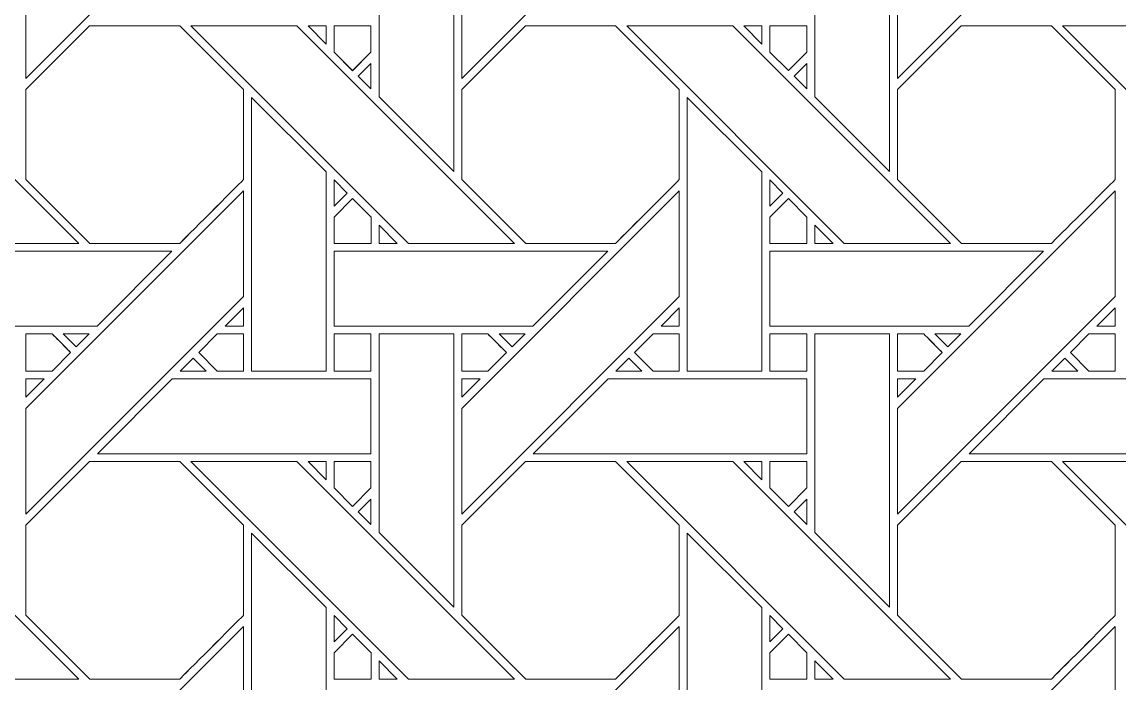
# Model space of a CAD drawing. Header units: inches. Extents: x 2.4 to 22.4, y -0.9 to 19.1.
# Drawn here: x 9.766 to 12.154, y 15.016 to 16.456 of the extents above; entities that cross this region are included whole.
import ezdxf

# ---------------------------------------------------------------- set-up
doc = ezdxf.new("R2010")
doc.units = ezdxf.units.IN
doc.header["$MEASUREMENT"] = 0
doc.layers.add('Design', color=7, linetype='Continuous', lineweight=0)

msp = doc.modelspace()

# ---------------------------------------------------------------- linework, layer by layer
at = {"layer": 'Design'}
for points, knots in [([(2.3829, 19.0948), (2.3829, 19.0948), (2.3829, -0.9052), (2.3829, -0.9052), (2.3829, -0.9052), (22.3829, -0.9052), (22.3829, -0.9052), (22.3829, -0.9052), (22.3829, 19.0948), (22.3829, 19.0948), (22.3829, 19.0948), (2.3829, 19.0948), (2.3829, 19.0948)], [0, 0, 0, 0, 1, 1, 1, 2, 2, 2, 3, 3, 3, 4, 4, 4, 4]), ([(3.3653, 18.1123), (3.3653, 18.1123), (3.3653, 0.0772), (3.3653, 0.0772), (3.3653, 0.0772), (21.4004, 0.0772), (21.4004, 0.0772), (21.4004, 0.0772), (21.4004, 18.1123), (21.4004, 18.1123), (21.4004, 18.1123), (3.3653, 18.1123), (3.3653, 18.1123)], [0, 0, 0, 0, 1, 1, 1, 2, 2, 2, 3, 3, 3, 4, 4, 4, 4]), ([(10.2479, 16.8065), (10.2479, 16.8065), (9.7742, 16.3328), (9.7742, 16.3328), (9.7742, 16.3328), (9.7742, 16.5629), (9.7742, 16.5629), (9.7742, 16.5629), (10.2479, 17.0365), (10.2479, 17.0365), (10.2479, 17.0365), (10.2479, 16.8065), (10.2479, 16.8065)], [0, 0, 0, 0, 1, 1, 1, 2, 2, 2, 3, 3, 3, 4, 4, 4, 4]), ([(11.1966, 16.8065), (11.1966, 16.8065), (10.7229, 16.3328), (10.7229, 16.3328), (10.7229, 16.3328), (10.7229, 16.5629), (10.7229, 16.5629), (10.7229, 16.5629), (11.1966, 17.0365), (11.1966, 17.0365), (11.1966, 17.0365), (11.1966, 16.8065), (11.1966, 16.8065)], [0, 0, 0, 0, 1, 1, 1, 2, 2, 2, 3, 3, 3, 4, 4, 4, 4]), ([(12.1453, 16.8065), (12.1453, 16.8065), (11.6717, 16.3328), (11.6717, 16.3328), (11.6717, 16.3328), (11.6717, 16.5629), (11.6717, 16.5629), (11.6717, 16.5629), (12.1453, 17.0365), (12.1453, 17.0365), (12.1453, 17.0365), (12.1453, 16.8065), (12.1453, 16.8065)], [0, 0, 0, 0, 1, 1, 1, 2, 2, 2, 3, 3, 3, 4, 4, 4, 4]), ([(10.5429, 16.2928), (10.5429, 16.2928), (10.5429, 16.725), (10.5429, 16.725), (10.5429, 16.725), (10.7058, 16.725), (10.7058, 16.725), (10.7058, 16.725), (10.7058, 16.1299), (10.7058, 16.1299), (10.7058, 16.1299), (10.5429, 16.2928), (10.5429, 16.2928)], [0, 0, 0, 0, 1, 1, 1, 2, 2, 2, 3, 3, 3, 4, 4, 4, 4]), ([(11.4916, 16.2928), (11.4916, 16.2928), (11.4916, 16.725), (11.4916, 16.725), (11.4916, 16.725), (11.6545, 16.725), (11.6545, 16.725), (11.6545, 16.725), (11.6545, 16.1299), (11.6545, 16.1299), (11.6545, 16.1299), (11.4916, 16.2928), (11.4916, 16.2928)], [0, 0, 0, 0, 1, 1, 1, 2, 2, 2, 3, 3, 3, 4, 4, 4, 4]), ([(9.8892, 15.9735), (9.8892, 15.9735), (9.6582, 15.9735), (9.6582, 15.9735), (9.6582, 15.9735), (9.1846, 16.4472), (9.1846, 16.4472), (9.1846, 16.4472), (9.4156, 16.4472), (9.4156, 16.4472), (9.4156, 16.4472), (9.8892, 15.9735), (9.8892, 15.9735)], [0, 0, 0, 0, 1, 1, 1, 2, 2, 2, 3, 3, 3, 4, 4, 4, 4]), ([(9.9129, 16.4473), (9.9129, 16.4473), (10.1091, 16.4473), (10.1091, 16.4473), (10.1091, 16.4473), (10.2478, 16.3085), (10.2478, 16.3085), (10.2478, 16.3085), (10.2478, 16.1123), (10.2478, 16.1123), (10.23, 16.0943), (10.1181, 15.9827), (10.1091, 15.9736), (10.1091, 15.9736), (9.9134, 15.9736), (9.9134, 15.9736), (9.9134, 15.9736), (9.7742, 16.1128), (9.7742, 16.1128), (9.7742, 16.1128), (9.7742, 16.3084), (9.7742, 16.3084), (9.7742, 16.3084), (9.9129, 16.4473), (9.9129, 16.4473)], [0, 0, 0, 0, 1, 1, 1, 2, 2, 2, 3, 3, 3, 4, 4, 4, 5, 5, 5, 6, 6, 6, 7, 7, 7, 8, 8, 8, 8]), ([(10.2478, 16.3085), (10.2478, 16.3085), (10.2478, 16.1123), (10.2478, 16.1123), (10.23, 16.0943), (10.1181, 15.9825), (10.1092, 15.9735), (10.1092, 15.9735), (9.9135, 15.9735), (9.9135, 15.9735), (9.9135, 15.9735), (9.7742, 16.1128), (9.7742, 16.1128), (9.7742, 16.1128), (9.7742, 16.3084), (9.7742, 16.3084), (9.7742, 16.3084), (9.9129, 16.4471), (9.9129, 16.4471), (9.9129, 16.4471), (10.1091, 16.4471), (10.1091, 16.4471), (10.1091, 16.4471), (10.2478, 16.3085), (10.2478, 16.3085)], [0, 0, 0, 0, 1, 1, 1, 2, 2, 2, 3, 3, 3, 4, 4, 4, 5, 5, 5, 6, 6, 6, 7, 7, 7, 8, 8, 8, 8]), ([(10.838, 15.9735), (10.838, 15.9735), (10.6069, 15.9735), (10.6069, 15.9735), (10.6069, 15.9735), (10.1334, 16.4472), (10.1334, 16.4472), (10.1334, 16.4472), (10.3643, 16.4472), (10.3643, 16.4472), (10.3643, 16.4472), (10.838, 15.9735), (10.838, 15.9735)], [0, 0, 0, 0, 1, 1, 1, 2, 2, 2, 3, 3, 3, 4, 4, 4, 4]), ([(10.3884, 16.4471), (10.3884, 16.4471), (10.4279, 16.4471), (10.4279, 16.4471), (10.4279, 16.4471), (10.4279, 16.4073), (10.4279, 16.4073), (10.4279, 16.4073), (10.3884, 16.4471), (10.3884, 16.4471)], [0, 0, 0, 0, 1, 1, 1, 2, 2, 2, 3, 3, 3, 3]), ([(10.5253, 16.4472), (10.5253, 16.4472), (10.5253, 16.3896), (10.5253, 16.3896), (10.5253, 16.3896), (10.4853, 16.3497), (10.4853, 16.3497), (10.4853, 16.3497), (10.445, 16.39), (10.445, 16.39), (10.445, 16.39), (10.445, 16.4472), (10.445, 16.4472), (10.445, 16.4472), (10.5253, 16.4472), (10.5253, 16.4472)], [0, 0, 0, 0, 1, 1, 1, 2, 2, 2, 3, 3, 3, 4, 4, 4, 5, 5, 5, 5]), ([(10.4854, 16.3496), (10.4854, 16.3496), (10.445, 16.39), (10.445, 16.39), (10.445, 16.39), (10.445, 16.4472), (10.445, 16.4472), (10.445, 16.4472), (10.5253, 16.4472), (10.5253, 16.4472), (10.5253, 16.4472), (10.5253, 16.3896), (10.5253, 16.3896), (10.5253, 16.3896), (10.4854, 16.3496), (10.4854, 16.3496)], [0, 0, 0, 0, 1, 1, 1, 2, 2, 2, 3, 3, 3, 4, 4, 4, 5, 5, 5, 5]), ([(10.8616, 16.4472), (10.8616, 16.4472), (11.0578, 16.4472), (11.0578, 16.4472), (11.0578, 16.4472), (11.1966, 16.3085), (11.1966, 16.3085), (11.1966, 16.3085), (11.1966, 16.1123), (11.1966, 16.1123), (11.1788, 16.0943), (11.0669, 15.9826), (11.0579, 15.9736), (11.0579, 15.9736), (10.8622, 15.9736), (10.8622, 15.9736), (10.8622, 15.9736), (10.7229, 16.1128), (10.7229, 16.1128), (10.7229, 16.1128), (10.7229, 16.3085), (10.7229, 16.3085), (10.7229, 16.3085), (10.8616, 16.4472), (10.8616, 16.4472)], [0, 0, 0, 0, 1, 1, 1, 2, 2, 2, 3, 3, 3, 4, 4, 4, 5, 5, 5, 6, 6, 6, 7, 7, 7, 8, 8, 8, 8]), ([(11.1966, 16.3085), (11.1966, 16.3085), (11.1966, 16.1123), (11.1966, 16.1123), (11.1785, 16.094), (11.0666, 15.9824), (11.0579, 15.9736), (11.0579, 15.9736), (10.8622, 15.9736), (10.8622, 15.9736), (10.8622, 15.9736), (10.7229, 16.1128), (10.7229, 16.1128), (10.7229, 16.1128), (10.7229, 16.3085), (10.7229, 16.3085), (10.7229, 16.3085), (10.8616, 16.4472), (10.8616, 16.4472), (10.8616, 16.4472), (11.0578, 16.4472), (11.0578, 16.4472), (11.0578, 16.4472), (11.1966, 16.3085), (11.1966, 16.3085)], [0, 0, 0, 0, 1, 1, 1, 2, 2, 2, 3, 3, 3, 4, 4, 4, 5, 5, 5, 6, 6, 6, 7, 7, 7, 8, 8, 8, 8]), ([(11.7867, 15.9735), (11.7867, 15.9735), (11.5556, 15.9735), (11.5556, 15.9735), (11.5556, 15.9735), (11.0821, 16.4472), (11.0821, 16.4472), (11.0821, 16.4472), (11.313, 16.4472), (11.313, 16.4472), (11.313, 16.4472), (11.7867, 15.9735), (11.7867, 15.9735)], [0, 0, 0, 0, 1, 1, 1, 2, 2, 2, 3, 3, 3, 4, 4, 4, 4]), ([(11.3372, 16.4471), (11.3372, 16.4471), (11.3766, 16.4471), (11.3766, 16.4471), (11.3766, 16.4471), (11.3766, 16.4073), (11.3766, 16.4073), (11.3766, 16.4073), (11.3372, 16.4471), (11.3372, 16.4471)], [0, 0, 0, 0, 1, 1, 1, 2, 2, 2, 3, 3, 3, 3]), ([(11.474, 16.4472), (11.474, 16.4472), (11.474, 16.3896), (11.474, 16.3896), (11.474, 16.3896), (11.4341, 16.3497), (11.4341, 16.3497), (11.4341, 16.3497), (11.3938, 16.39), (11.3938, 16.39), (11.3938, 16.39), (11.3938, 16.4472), (11.3938, 16.4472), (11.3938, 16.4472), (11.474, 16.4472), (11.474, 16.4472)], [0, 0, 0, 0, 1, 1, 1, 2, 2, 2, 3, 3, 3, 4, 4, 4, 5, 5, 5, 5]), ([(11.4341, 16.3497), (11.4341, 16.3497), (11.3938, 16.39), (11.3938, 16.39), (11.3938, 16.39), (11.3938, 16.4472), (11.3938, 16.4472), (11.3938, 16.4472), (11.474, 16.4472), (11.474, 16.4472), (11.474, 16.4472), (11.474, 16.3896), (11.474, 16.3896), (11.474, 16.3896), (11.4341, 16.3497), (11.4341, 16.3497)], [0, 0, 0, 0, 1, 1, 1, 2, 2, 2, 3, 3, 3, 4, 4, 4, 5, 5, 5, 5]), ([(11.8104, 16.4472), (11.8104, 16.4472), (12.0066, 16.4472), (12.0066, 16.4472), (12.0066, 16.4472), (12.1453, 16.3085), (12.1453, 16.3085), (12.1453, 16.3085), (12.1453, 16.1123), (12.1453, 16.1123), (12.1275, 16.0943), (12.0156, 15.9826), (12.0066, 15.9736), (12.0066, 15.9736), (11.8109, 15.9736), (11.8109, 15.9736), (11.8109, 15.9736), (11.6717, 16.1128), (11.6717, 16.1128), (11.6717, 16.1128), (11.6717, 16.3085), (11.6717, 16.3085), (11.6717, 16.3085), (11.8104, 16.4472), (11.8104, 16.4472)], [0, 0, 0, 0, 1, 1, 1, 2, 2, 2, 3, 3, 3, 4, 4, 4, 5, 5, 5, 6, 6, 6, 7, 7, 7, 8, 8, 8, 8]), ([(12.1453, 16.3085), (12.1453, 16.3085), (12.1453, 16.1123), (12.1453, 16.1123), (12.1275, 16.0943), (12.0156, 15.9826), (12.0066, 15.9736), (12.0066, 15.9736), (11.8109, 15.9736), (11.8109, 15.9736), (11.8109, 15.9736), (11.6717, 16.1128), (11.6717, 16.1128), (11.6717, 16.1128), (11.6717, 16.3085), (11.6717, 16.3085), (11.6717, 16.3085), (11.8104, 16.4472), (11.8104, 16.4472), (11.8104, 16.4472), (12.0066, 16.4472), (12.0066, 16.4472), (12.0066, 16.4472), (12.1453, 16.3085), (12.1453, 16.3085)], [0, 0, 0, 0, 1, 1, 1, 2, 2, 2, 3, 3, 3, 4, 4, 4, 5, 5, 5, 6, 6, 6, 7, 7, 7, 8, 8, 8, 8]), ([(12.7354, 15.9735), (12.7354, 15.9735), (12.5044, 15.9735), (12.5044, 15.9735), (12.5044, 15.9735), (12.0308, 16.4472), (12.0308, 16.4472), (12.0308, 16.4472), (12.2618, 16.4472), (12.2618, 16.4472), (12.2618, 16.4472), (12.7354, 15.9735), (12.7354, 15.9735)], [0, 0, 0, 0, 1, 1, 1, 2, 2, 2, 3, 3, 3, 4, 4, 4, 4]), ([(10.5253, 16.3653), (10.5253, 16.3653), (10.5253, 16.3102), (10.5253, 16.3102), (10.5253, 16.3102), (10.4976, 16.3375), (10.4976, 16.3375), (10.4976, 16.3375), (10.5253, 16.3653), (10.5253, 16.3653)], [0, 0, 0, 0, 1, 1, 1, 2, 2, 2, 3, 3, 3, 3]), ([(11.4741, 16.3653), (11.4741, 16.3653), (11.4741, 16.3102), (11.4741, 16.3102), (11.4741, 16.3102), (11.4463, 16.3375), (11.4463, 16.3375), (11.4463, 16.3375), (11.4741, 16.3653), (11.4741, 16.3653)], [0, 0, 0, 0, 1, 1, 1, 2, 2, 2, 3, 3, 3, 3]), ([(10.265, 15.6955), (10.265, 15.6955), (10.265, 16.2914), (10.265, 16.2914), (10.265, 16.2914), (10.4278, 16.1292), (10.4278, 16.1292), (10.4278, 16.1292), (10.4278, 15.6955), (10.4278, 15.6955), (10.4278, 15.6955), (10.265, 15.6955), (10.265, 15.6955)], [0, 0, 0, 0, 1, 1, 1, 2, 2, 2, 3, 3, 3, 4, 4, 4, 4]), ([(11.2137, 15.6955), (11.2137, 15.6955), (11.2137, 16.2913), (11.2137, 16.2913), (11.2137, 16.2913), (11.3765, 16.1292), (11.3765, 16.1292), (11.3765, 16.1292), (11.3765, 15.6955), (11.3765, 15.6955), (11.3765, 15.6955), (11.2137, 15.6955), (11.2137, 15.6955)], [0, 0, 0, 0, 1, 1, 1, 2, 2, 2, 3, 3, 3, 4, 4, 4, 4]), ([(10.4451, 16.0549), (10.4451, 16.0549), (10.4451, 16.1117), (10.4451, 16.1117), (10.4451, 16.1117), (10.4733, 16.0831), (10.4733, 16.0831), (10.4733, 16.0831), (10.4451, 16.0549), (10.4451, 16.0549)], [0, 0, 0, 0, 1, 1, 1, 2, 2, 2, 3, 3, 3, 3]), ([(11.3938, 16.0549), (11.3938, 16.0549), (11.3938, 16.1117), (11.3938, 16.1117), (11.3938, 16.1117), (11.422, 16.0831), (11.422, 16.0831), (11.422, 16.0831), (11.3938, 16.0549), (11.3938, 16.0549)], [0, 0, 0, 0, 1, 1, 1, 2, 2, 2, 3, 3, 3, 3]), ([(10.2479, 15.8577), (10.2479, 15.8577), (9.7742, 15.3841), (9.7742, 15.3841), (9.7742, 15.3841), (9.7742, 15.6142), (9.7742, 15.6142), (9.7742, 15.6142), (10.2479, 16.0878), (10.2479, 16.0878), (10.2479, 16.0878), (10.2479, 15.8577), (10.2479, 15.8577)], [0, 0, 0, 0, 1, 1, 1, 2, 2, 2, 3, 3, 3, 4, 4, 4, 4]), ([(11.1966, 15.8577), (11.1966, 15.8577), (10.7229, 15.3841), (10.7229, 15.3841), (10.7229, 15.3841), (10.7229, 15.6142), (10.7229, 15.6142), (10.7229, 15.6142), (11.1966, 16.0878), (11.1966, 16.0878), (11.1966, 16.0878), (11.1966, 15.8577), (11.1966, 15.8577)], [0, 0, 0, 0, 1, 1, 1, 2, 2, 2, 3, 3, 3, 4, 4, 4, 4]), ([(12.1453, 15.8577), (12.1453, 15.8577), (11.6717, 15.3841), (11.6717, 15.3841), (11.6717, 15.3841), (11.6717, 15.6142), (11.6717, 15.6142), (11.6717, 15.6142), (12.1453, 16.0878), (12.1453, 16.0878), (12.1453, 16.0878), (12.1453, 15.8577), (12.1453, 15.8577)], [0, 0, 0, 0, 1, 1, 1, 2, 2, 2, 3, 3, 3, 4, 4, 4, 4]), ([(10.445, 15.9734), (10.445, 15.9734), (10.445, 16.0307), (10.445, 16.0307), (10.445, 16.0307), (10.4854, 16.071), (10.4854, 16.071), (10.4854, 16.071), (10.5257, 16.0307), (10.5257, 16.0307), (10.5257, 16.0307), (10.5257, 15.9734), (10.5257, 15.9734), (10.5257, 15.9734), (10.445, 15.9734), (10.445, 15.9734)], [0, 0, 0, 0, 1, 1, 1, 2, 2, 2, 3, 3, 3, 4, 4, 4, 5, 5, 5, 5]), ([(10.4854, 16.071), (10.4854, 16.071), (10.5258, 16.0306), (10.5258, 16.0306), (10.5258, 16.0306), (10.5258, 15.9733), (10.5258, 15.9733), (10.5258, 15.9733), (10.4451, 15.9733), (10.4451, 15.9733), (10.4451, 15.9733), (10.4451, 16.0306), (10.4451, 16.0306), (10.4451, 16.0306), (10.4854, 16.071), (10.4854, 16.071)], [0, 0, 0, 0, 1, 1, 1, 2, 2, 2, 3, 3, 3, 4, 4, 4, 5, 5, 5, 5]), ([(11.3938, 15.9733), (11.3938, 15.9733), (11.3938, 16.0306), (11.3938, 16.0306), (11.3938, 16.0306), (11.4341, 16.071), (11.4341, 16.071), (11.4341, 16.071), (11.4745, 16.0306), (11.4745, 16.0306), (11.4745, 16.0306), (11.4745, 15.9733), (11.4745, 15.9733), (11.4745, 15.9733), (11.3938, 15.9733), (11.3938, 15.9733)], [0, 0, 0, 0, 1, 1, 1, 2, 2, 2, 3, 3, 3, 4, 4, 4, 5, 5, 5, 5]), ([(11.4341, 16.071), (11.4341, 16.071), (11.4745, 16.0306), (11.4745, 16.0306), (11.4745, 16.0306), (11.4745, 15.9733), (11.4745, 15.9733), (11.4745, 15.9733), (11.3938, 15.9733), (11.3938, 15.9733), (11.3938, 15.9733), (11.3938, 16.0306), (11.3938, 16.0306), (11.3938, 16.0306), (11.4341, 16.071), (11.4341, 16.071)], [0, 0, 0, 0, 1, 1, 1, 2, 2, 2, 3, 3, 3, 4, 4, 4, 5, 5, 5, 5]), ([(10.543, 15.9735), (10.543, 15.9735), (10.543, 16.0133), (10.543, 16.0133), (10.543, 16.0133), (10.5827, 15.9735), (10.5827, 15.9735), (10.5827, 15.9735), (10.543, 15.9735), (10.543, 15.9735)], [0, 0, 0, 0, 1, 1, 1, 2, 2, 2, 3, 3, 3, 3]), ([(11.4917, 15.9735), (11.4917, 15.9735), (11.4917, 16.0133), (11.4917, 16.0133), (11.4917, 16.0133), (11.5314, 15.9735), (11.5314, 15.9735), (11.5314, 15.9735), (11.4917, 15.9735), (11.4917, 15.9735)], [0, 0, 0, 0, 1, 1, 1, 2, 2, 2, 3, 3, 3, 3]), ([(10.0921, 15.9563), (10.0921, 15.9563), (9.9293, 15.7936), (9.9293, 15.7936), (9.9293, 15.7936), (9.4964, 15.7936), (9.4964, 15.7936), (9.4964, 15.7936), (9.4964, 15.9563), (9.4964, 15.9563), (9.4964, 15.9563), (10.0921, 15.9563), (10.0921, 15.9563)], [0, 0, 0, 0, 1, 1, 1, 2, 2, 2, 3, 3, 3, 4, 4, 4, 4]), ([(11.0408, 15.9563), (11.0408, 15.9563), (10.8781, 15.7936), (10.8781, 15.7936), (10.8781, 15.7936), (10.4451, 15.7936), (10.4451, 15.7936), (10.4451, 15.7936), (10.4451, 15.9563), (10.4451, 15.9563), (10.4451, 15.9563), (11.0408, 15.9563), (11.0408, 15.9563)], [0, 0, 0, 0, 1, 1, 1, 2, 2, 2, 3, 3, 3, 4, 4, 4, 4]), ([(11.9895, 15.9563), (11.9895, 15.9563), (11.8268, 15.7936), (11.8268, 15.7936), (11.8268, 15.7936), (11.3938, 15.7936), (11.3938, 15.7936), (11.3938, 15.7936), (11.3938, 15.9563), (11.3938, 15.9563), (11.3938, 15.9563), (11.9895, 15.9563), (11.9895, 15.9563)], [0, 0, 0, 0, 1, 1, 1, 2, 2, 2, 3, 3, 3, 4, 4, 4, 4]), ([(10.2479, 15.7936), (10.2479, 15.7936), (10.2081, 15.7936), (10.2081, 15.7936), (10.2081, 15.7936), (10.2479, 15.8333), (10.2479, 15.8333), (10.2479, 15.8333), (10.2479, 15.7936), (10.2479, 15.7936)], [0, 0, 0, 0, 1, 1, 1, 2, 2, 2, 3, 3, 3, 3]), ([(11.1966, 15.7936), (11.1966, 15.7936), (11.1568, 15.7936), (11.1568, 15.7936), (11.1568, 15.7936), (11.1966, 15.8333), (11.1966, 15.8333), (11.1966, 15.8333), (11.1966, 15.7936), (11.1966, 15.7936)], [0, 0, 0, 0, 1, 1, 1, 2, 2, 2, 3, 3, 3, 3]), ([(12.1056, 15.7936), (12.1056, 15.7936), (12.1453, 15.8334), (12.1453, 15.8334), (12.1453, 15.8334), (12.1453, 15.7936), (12.1453, 15.7936), (12.1453, 15.7936), (12.1056, 15.7936), (12.1056, 15.7936)], [0, 0, 0, 0, 1, 1, 1, 2, 2, 2, 3, 3, 3, 3]), ([(9.8313, 15.7763), (9.8364, 15.7712), (9.8672, 15.7404), (9.8716, 15.736), (9.8716, 15.736), (9.8312, 15.6956), (9.8312, 15.6956), (9.8312, 15.6956), (9.7742, 15.6956), (9.7742, 15.6956), (9.7742, 15.6956), (9.7742, 15.7763), (9.7742, 15.7763), (9.7742, 15.7763), (9.8313, 15.7763), (9.8313, 15.7763)], [0, 0, 0, 0, 1, 1, 1, 2, 2, 2, 3, 3, 3, 4, 4, 4, 5, 5, 5, 5]), ([(9.8565, 15.7511), (9.8565, 15.7511), (9.8716, 15.736), (9.8716, 15.736), (9.8716, 15.736), (9.8312, 15.6956), (9.8312, 15.6956), (9.8312, 15.6956), (9.7742, 15.6956), (9.7742, 15.6956), (9.7742, 15.6956), (9.7742, 15.7763), (9.7742, 15.7763), (9.7742, 15.7763), (9.8313, 15.7763), (9.8313, 15.7763), (9.8367, 15.7709), (9.847, 15.7606), (9.8565, 15.7511)], [0, 0, 0, 0, 1, 1, 1, 2, 2, 2, 3, 3, 3, 4, 4, 4, 5, 5, 5, 6, 6, 6, 6]), ([(9.8556, 15.7763), (9.8556, 15.7763), (9.9121, 15.7763), (9.9121, 15.7763), (9.9121, 15.7763), (9.8838, 15.7481), (9.8838, 15.7481), (9.8838, 15.7481), (9.8556, 15.7763), (9.8556, 15.7763)], [0, 0, 0, 0, 1, 1, 1, 2, 2, 2, 3, 3, 3, 3]), ([(10.1907, 15.6956), (10.1907, 15.6956), (10.1504, 15.7359), (10.1504, 15.7359), (10.1504, 15.7359), (10.1908, 15.7764), (10.1908, 15.7764), (10.1908, 15.7764), (10.2479, 15.7764), (10.2479, 15.7764), (10.2479, 15.7764), (10.2479, 15.6956), (10.2479, 15.6956), (10.2479, 15.6956), (10.1907, 15.6956), (10.1907, 15.6956)], [0, 0, 0, 0, 1, 1, 1, 2, 2, 2, 3, 3, 3, 4, 4, 4, 5, 5, 5, 5]), ([(10.1504, 15.7359), (10.1504, 15.7359), (10.1908, 15.7764), (10.1908, 15.7764), (10.1908, 15.7764), (10.2479, 15.7764), (10.2479, 15.7764), (10.2479, 15.7764), (10.2479, 15.6956), (10.2479, 15.6956), (10.2479, 15.6956), (10.1907, 15.6956), (10.1907, 15.6956), (10.1907, 15.6956), (10.1504, 15.7359), (10.1504, 15.7359)], [0, 0, 0, 0, 1, 1, 1, 2, 2, 2, 3, 3, 3, 4, 4, 4, 5, 5, 5, 5]), ([(10.4451, 15.7763), (10.4451, 15.7763), (10.5253, 15.7763), (10.5253, 15.7763), (10.5253, 15.7763), (10.5253, 15.6956), (10.5253, 15.6956), (10.5253, 15.6956), (10.4451, 15.6956), (10.4451, 15.6956), (10.4451, 15.6956), (10.4451, 15.7763), (10.4451, 15.7763)], [0, 0, 0, 0, 1, 1, 1, 2, 2, 2, 3, 3, 3, 4, 4, 4, 4]), ([(10.5253, 15.6956), (10.5253, 15.6956), (10.4451, 15.6956), (10.4451, 15.6956), (10.4451, 15.6956), (10.4451, 15.7763), (10.4451, 15.7763), (10.4451, 15.7763), (10.5253, 15.7763), (10.5253, 15.7763), (10.5253, 15.7763), (10.5253, 15.6956), (10.5253, 15.6956)], [0, 0, 0, 0, 1, 1, 1, 2, 2, 2, 3, 3, 3, 4, 4, 4, 4]), ([(10.5429, 15.3441), (10.5429, 15.3441), (10.5429, 15.7763), (10.5429, 15.7763), (10.5429, 15.7763), (10.7058, 15.7763), (10.7058, 15.7763), (10.7058, 15.7763), (10.7058, 15.1812), (10.7058, 15.1812), (10.7058, 15.1812), (10.5429, 15.3441), (10.5429, 15.3441)], [0, 0, 0, 0, 1, 1, 1, 2, 2, 2, 3, 3, 3, 4, 4, 4, 4]), ([(10.78, 15.7763), (10.7851, 15.7712), (10.8159, 15.7404), (10.8203, 15.736), (10.8203, 15.736), (10.7799, 15.6956), (10.7799, 15.6956), (10.7799, 15.6956), (10.7229, 15.6956), (10.7229, 15.6956), (10.7229, 15.6956), (10.7229, 15.7763), (10.7229, 15.7763), (10.7229, 15.7763), (10.78, 15.7763), (10.78, 15.7763)], [0, 0, 0, 0, 1, 1, 1, 2, 2, 2, 3, 3, 3, 4, 4, 4, 5, 5, 5, 5]), ([(10.8045, 15.7518), (10.8104, 15.7458), (10.8162, 15.7402), (10.8203, 15.736), (10.8203, 15.736), (10.7799, 15.6956), (10.7799, 15.6956), (10.7799, 15.6956), (10.7229, 15.6956), (10.7229, 15.6956), (10.7229, 15.6956), (10.7229, 15.7763), (10.7229, 15.7763), (10.7229, 15.7763), (10.78, 15.7763), (10.78, 15.7763), (10.7853, 15.771), (10.7952, 15.7611), (10.8045, 15.7518)], [0, 0, 0, 0, 1, 1, 1, 2, 2, 2, 3, 3, 3, 4, 4, 4, 5, 5, 5, 6, 6, 6, 6]), ([(10.8044, 15.7763), (10.8044, 15.7763), (10.8608, 15.7763), (10.8608, 15.7763), (10.8608, 15.7763), (10.8325, 15.7481), (10.8325, 15.7481), (10.8325, 15.7481), (10.8044, 15.7763), (10.8044, 15.7763)], [0, 0, 0, 0, 1, 1, 1, 2, 2, 2, 3, 3, 3, 3]), ([(11.1395, 15.6956), (11.1395, 15.6956), (11.0991, 15.7359), (11.0991, 15.7359), (11.0991, 15.7359), (11.1396, 15.7764), (11.1396, 15.7764), (11.1396, 15.7764), (11.1966, 15.7764), (11.1966, 15.7764), (11.1966, 15.7764), (11.1966, 15.6956), (11.1966, 15.6956), (11.1966, 15.6956), (11.1395, 15.6956), (11.1395, 15.6956)], [0, 0, 0, 0, 1, 1, 1, 2, 2, 2, 3, 3, 3, 4, 4, 4, 5, 5, 5, 5]), ([(11.0991, 15.7359), (11.0991, 15.7359), (11.1396, 15.7764), (11.1396, 15.7764), (11.1396, 15.7764), (11.1966, 15.7764), (11.1966, 15.7764), (11.1966, 15.7764), (11.1966, 15.6956), (11.1966, 15.6956), (11.1966, 15.6956), (11.1395, 15.6956), (11.1395, 15.6956), (11.1395, 15.6956), (11.0991, 15.7359), (11.0991, 15.7359)], [0, 0, 0, 0, 1, 1, 1, 2, 2, 2, 3, 3, 3, 4, 4, 4, 5, 5, 5, 5]), ([(11.3938, 15.7763), (11.3938, 15.7763), (11.474, 15.7763), (11.474, 15.7763), (11.474, 15.7763), (11.474, 15.6956), (11.474, 15.6956), (11.474, 15.6956), (11.3938, 15.6956), (11.3938, 15.6956), (11.3938, 15.6956), (11.3938, 15.7763), (11.3938, 15.7763)], [0, 0, 0, 0, 1, 1, 1, 2, 2, 2, 3, 3, 3, 4, 4, 4, 4]), ([(11.474, 15.6956), (11.474, 15.6956), (11.3938, 15.6956), (11.3938, 15.6956), (11.3938, 15.6956), (11.3938, 15.7763), (11.3938, 15.7763), (11.3938, 15.7763), (11.474, 15.7763), (11.474, 15.7763), (11.474, 15.7763), (11.474, 15.6956), (11.474, 15.6956)], [0, 0, 0, 0, 1, 1, 1, 2, 2, 2, 3, 3, 3, 4, 4, 4, 4]), ([(11.4916, 15.3441), (11.4916, 15.3441), (11.4916, 15.7763), (11.4916, 15.7763), (11.4916, 15.7763), (11.6545, 15.7763), (11.6545, 15.7763), (11.6545, 15.7763), (11.6545, 15.1812), (11.6545, 15.1812), (11.6545, 15.1812), (11.4916, 15.3441), (11.4916, 15.3441)], [0, 0, 0, 0, 1, 1, 1, 2, 2, 2, 3, 3, 3, 4, 4, 4, 4]), ([(11.7287, 15.7763), (11.7339, 15.7712), (11.7646, 15.7404), (11.7691, 15.736), (11.7691, 15.736), (11.7286, 15.6956), (11.7286, 15.6956), (11.7286, 15.6956), (11.6717, 15.6956), (11.6717, 15.6956), (11.6717, 15.6956), (11.6717, 15.7763), (11.6717, 15.7763), (11.6717, 15.7763), (11.7287, 15.7763), (11.7287, 15.7763)], [0, 0, 0, 0, 1, 1, 1, 2, 2, 2, 3, 3, 3, 4, 4, 4, 5, 5, 5, 5]), ([(11.7691, 15.736), (11.7691, 15.736), (11.7286, 15.6956), (11.7286, 15.6956), (11.7286, 15.6956), (11.6717, 15.6956), (11.6717, 15.6956), (11.6717, 15.6956), (11.6717, 15.7763), (11.6717, 15.7763), (11.6717, 15.7763), (11.7287, 15.7763), (11.7287, 15.7763), (11.734, 15.7711), (11.7648, 15.7402), (11.7691, 15.736)], [0, 0, 0, 0, 1, 1, 1, 2, 2, 2, 3, 3, 3, 4, 4, 4, 5, 5, 5, 5]), ([(11.7531, 15.7763), (11.7531, 15.7763), (11.8096, 15.7763), (11.8096, 15.7763), (11.8096, 15.7763), (11.7813, 15.7481), (11.7813, 15.7481), (11.7813, 15.7481), (11.7531, 15.7763), (11.7531, 15.7763)], [0, 0, 0, 0, 1, 1, 1, 2, 2, 2, 3, 3, 3, 3]), ([(12.0882, 15.6956), (12.0882, 15.6956), (12.0479, 15.7359), (12.0479, 15.7359), (12.0479, 15.7359), (12.0883, 15.7764), (12.0883, 15.7764), (12.0883, 15.7764), (12.1453, 15.7764), (12.1453, 15.7764), (12.1453, 15.7764), (12.1453, 15.6956), (12.1453, 15.6956), (12.1453, 15.6956), (12.0882, 15.6956), (12.0882, 15.6956)], [0, 0, 0, 0, 1, 1, 1, 2, 2, 2, 3, 3, 3, 4, 4, 4, 5, 5, 5, 5]), ([(12.1453, 15.6956), (12.1453, 15.6956), (12.0882, 15.6956), (12.0882, 15.6956), (12.0882, 15.6956), (12.0479, 15.7359), (12.0479, 15.7359), (12.0479, 15.7359), (12.0883, 15.7764), (12.0883, 15.7764), (12.0883, 15.7764), (12.1453, 15.7764), (12.1453, 15.7764), (12.1453, 15.7764), (12.1453, 15.6956), (12.1453, 15.6956)], [0, 0, 0, 0, 1, 1, 1, 2, 2, 2, 3, 3, 3, 4, 4, 4, 5, 5, 5, 5]), ([(10.1666, 15.6955), (10.1666, 15.6955), (10.11, 15.6955), (10.11, 15.6955), (10.11, 15.6955), (10.1383, 15.7238), (10.1383, 15.7238), (10.1383, 15.7238), (10.1666, 15.6955), (10.1666, 15.6955)], [0, 0, 0, 0, 1, 1, 1, 2, 2, 2, 3, 3, 3, 3]), ([(11.1153, 15.6955), (11.1153, 15.6955), (11.0588, 15.6955), (11.0588, 15.6955), (11.0588, 15.6955), (11.087, 15.7238), (11.087, 15.7238), (11.087, 15.7238), (11.1153, 15.6955), (11.1153, 15.6955)], [0, 0, 0, 0, 1, 1, 1, 2, 2, 2, 3, 3, 3, 3]), ([(12.0075, 15.6955), (12.0075, 15.6955), (12.0358, 15.7238), (12.0358, 15.7238), (12.0358, 15.7238), (12.064, 15.6955), (12.064, 15.6955), (12.064, 15.6955), (12.0075, 15.6955), (12.0075, 15.6955)], [0, 0, 0, 0, 1, 1, 1, 2, 2, 2, 3, 3, 3, 3]), ([(9.8141, 15.6784), (9.8141, 15.6784), (9.7742, 15.6385), (9.7742, 15.6385), (9.7742, 15.6385), (9.7742, 15.6784), (9.7742, 15.6784), (9.7742, 15.6784), (9.8141, 15.6784), (9.8141, 15.6784)], [0, 0, 0, 0, 1, 1, 1, 2, 2, 2, 3, 3, 3, 3]), ([(10.5253, 15.6784), (10.5253, 15.6784), (10.5253, 15.5155), (10.5253, 15.5155), (10.5253, 15.5155), (9.9301, 15.5155), (9.9301, 15.5155), (9.9301, 15.5155), (10.0929, 15.6784), (10.0929, 15.6784), (10.0929, 15.6784), (10.5253, 15.6784), (10.5253, 15.6784)], [0, 0, 0, 0, 1, 1, 1, 2, 2, 2, 3, 3, 3, 4, 4, 4, 4]), ([(10.7628, 15.6784), (10.7628, 15.6784), (10.7229, 15.6385), (10.7229, 15.6385), (10.7229, 15.6385), (10.7229, 15.6784), (10.7229, 15.6784), (10.7229, 15.6784), (10.7628, 15.6784), (10.7628, 15.6784)], [0, 0, 0, 0, 1, 1, 1, 2, 2, 2, 3, 3, 3, 3]), ([(11.4741, 15.6784), (11.4741, 15.6784), (11.4741, 15.5155), (11.4741, 15.5155), (11.4741, 15.5155), (10.8788, 15.5155), (10.8788, 15.5155), (10.8788, 15.5155), (11.0416, 15.6784), (11.0416, 15.6784), (11.0416, 15.6784), (11.4741, 15.6784), (11.4741, 15.6784)], [0, 0, 0, 0, 1, 1, 1, 2, 2, 2, 3, 3, 3, 4, 4, 4, 4]), ([(11.7115, 15.6784), (11.7115, 15.6784), (11.6717, 15.6385), (11.6717, 15.6385), (11.6717, 15.6385), (11.6717, 15.6784), (11.6717, 15.6784), (11.6717, 15.6784), (11.7115, 15.6784), (11.7115, 15.6784)], [0, 0, 0, 0, 1, 1, 1, 2, 2, 2, 3, 3, 3, 3]), ([(12.4228, 15.6784), (12.4228, 15.6784), (12.4228, 15.5155), (12.4228, 15.5155), (12.4228, 15.5155), (11.8275, 15.5155), (11.8275, 15.5155), (11.8275, 15.5155), (11.9904, 15.6784), (11.9904, 15.6784), (11.9904, 15.6784), (12.4228, 15.6784), (12.4228, 15.6784)], [0, 0, 0, 0, 1, 1, 1, 2, 2, 2, 3, 3, 3, 4, 4, 4, 4]), ([(9.8892, 15.0248), (9.8892, 15.0248), (9.6582, 15.0248), (9.6582, 15.0248), (9.6582, 15.0248), (9.1846, 15.4984), (9.1846, 15.4984), (9.1846, 15.4984), (9.4156, 15.4984), (9.4156, 15.4984), (9.4156, 15.4984), (9.8892, 15.0248), (9.8892, 15.0248)], [0, 0, 0, 0, 1, 1, 1, 2, 2, 2, 3, 3, 3, 4, 4, 4, 4]), ([(9.9129, 15.4985), (9.9129, 15.4985), (10.1091, 15.4985), (10.1091, 15.4985), (10.1091, 15.4985), (10.2478, 15.3597), (10.2478, 15.3597), (10.2478, 15.3597), (10.2478, 15.1635), (10.2478, 15.1635), (10.23, 15.1456), (10.1181, 15.0339), (10.1091, 15.0248), (10.1091, 15.0248), (9.9134, 15.0248), (9.9134, 15.0248), (9.9134, 15.0248), (9.7742, 15.1641), (9.7742, 15.1641), (9.7742, 15.1641), (9.7742, 15.3597), (9.7742, 15.3597), (9.7742, 15.3597), (9.9129, 15.4985), (9.9129, 15.4985)], [0, 0, 0, 0, 1, 1, 1, 2, 2, 2, 3, 3, 3, 4, 4, 4, 5, 5, 5, 6, 6, 6, 7, 7, 7, 8, 8, 8, 8]), ([(10.2478, 15.3597), (10.2478, 15.3597), (10.2478, 15.1635), (10.2478, 15.1635), (10.23, 15.1456), (10.1181, 15.0338), (10.1091, 15.0248), (10.1091, 15.0248), (9.9134, 15.0248), (9.9134, 15.0248), (9.9134, 15.0248), (9.7742, 15.1641), (9.7742, 15.1641), (9.7742, 15.1641), (9.7742, 15.3597), (9.7742, 15.3597), (9.7742, 15.3597), (9.9129, 15.4985), (9.9129, 15.4985), (9.9129, 15.4985), (10.1091, 15.4985), (10.1091, 15.4985), (10.1091, 15.4985), (10.2478, 15.3597), (10.2478, 15.3597)], [0, 0, 0, 0, 1, 1, 1, 2, 2, 2, 3, 3, 3, 4, 4, 4, 5, 5, 5, 6, 6, 6, 7, 7, 7, 8, 8, 8, 8]), ([(10.838, 15.0248), (10.838, 15.0248), (10.6069, 15.0248), (10.6069, 15.0248), (10.6069, 15.0248), (10.1334, 15.4984), (10.1334, 15.4984), (10.1334, 15.4984), (10.3643, 15.4984), (10.3643, 15.4984), (10.3643, 15.4984), (10.838, 15.0248), (10.838, 15.0248)], [0, 0, 0, 0, 1, 1, 1, 2, 2, 2, 3, 3, 3, 4, 4, 4, 4]), ([(10.3884, 15.4984), (10.3884, 15.4984), (10.4279, 15.4984), (10.4279, 15.4984), (10.4279, 15.4984), (10.4279, 15.4586), (10.4279, 15.4586), (10.4279, 15.4586), (10.3884, 15.4984), (10.3884, 15.4984)], [0, 0, 0, 0, 1, 1, 1, 2, 2, 2, 3, 3, 3, 3]), ([(10.5253, 15.4985), (10.5253, 15.4985), (10.5253, 15.4409), (10.5253, 15.4409), (10.5253, 15.4409), (10.4854, 15.4009), (10.4854, 15.4009), (10.4854, 15.4009), (10.445, 15.4413), (10.445, 15.4413), (10.445, 15.4413), (10.445, 15.4985), (10.445, 15.4985), (10.445, 15.4985), (10.5253, 15.4985), (10.5253, 15.4985)], [0, 0, 0, 0, 1, 1, 1, 2, 2, 2, 3, 3, 3, 4, 4, 4, 5, 5, 5, 5]), ([(10.4854, 15.4009), (10.4854, 15.4009), (10.445, 15.4413), (10.445, 15.4413), (10.445, 15.4413), (10.445, 15.4985), (10.445, 15.4985), (10.445, 15.4985), (10.5253, 15.4985), (10.5253, 15.4985), (10.5253, 15.4985), (10.5253, 15.4409), (10.5253, 15.4409), (10.5253, 15.4409), (10.4854, 15.4009), (10.4854, 15.4009)], [0, 0, 0, 0, 1, 1, 1, 2, 2, 2, 3, 3, 3, 4, 4, 4, 5, 5, 5, 5]), ([(10.8616, 15.4985), (10.8616, 15.4985), (11.0578, 15.4985), (11.0578, 15.4985), (11.0578, 15.4985), (11.1966, 15.3597), (11.1966, 15.3597), (11.1966, 15.3597), (11.1966, 15.1635), (11.1966, 15.1635), (11.1788, 15.1456), (11.0669, 15.0339), (11.0579, 15.0248), (11.0579, 15.0248), (10.8622, 15.0248), (10.8622, 15.0248), (10.8622, 15.0248), (10.7229, 15.1641), (10.7229, 15.1641), (10.7229, 15.1641), (10.7229, 15.3597), (10.7229, 15.3597), (10.7229, 15.3597), (10.8616, 15.4985), (10.8616, 15.4985)], [0, 0, 0, 0, 1, 1, 1, 2, 2, 2, 3, 3, 3, 4, 4, 4, 5, 5, 5, 6, 6, 6, 7, 7, 7, 8, 8, 8, 8]), ([(11.1966, 15.3597), (11.1966, 15.3597), (11.1966, 15.1635), (11.1966, 15.1635), (11.1786, 15.1454), (11.0668, 15.0337), (11.0579, 15.0248), (11.0579, 15.0248), (10.8622, 15.0248), (10.8622, 15.0248), (10.8622, 15.0248), (10.7229, 15.1641), (10.7229, 15.1641), (10.7229, 15.1641), (10.7229, 15.3597), (10.7229, 15.3597), (10.7229, 15.3597), (10.8616, 15.4985), (10.8616, 15.4985), (10.8616, 15.4985), (11.0578, 15.4985), (11.0578, 15.4985), (11.0578, 15.4985), (11.1966, 15.3597), (11.1966, 15.3597)], [0, 0, 0, 0, 1, 1, 1, 2, 2, 2, 3, 3, 3, 4, 4, 4, 5, 5, 5, 6, 6, 6, 7, 7, 7, 8, 8, 8, 8]), ([(11.7867, 15.0248), (11.7867, 15.0248), (11.5556, 15.0248), (11.5556, 15.0248), (11.5556, 15.0248), (11.0821, 15.4984), (11.0821, 15.4984), (11.0821, 15.4984), (11.313, 15.4984), (11.313, 15.4984), (11.313, 15.4984), (11.7867, 15.0248), (11.7867, 15.0248)], [0, 0, 0, 0, 1, 1, 1, 2, 2, 2, 3, 3, 3, 4, 4, 4, 4]), ([(11.3372, 15.4984), (11.3372, 15.4984), (11.3766, 15.4984), (11.3766, 15.4984), (11.3766, 15.4984), (11.3766, 15.4586), (11.3766, 15.4586), (11.3766, 15.4586), (11.3372, 15.4984), (11.3372, 15.4984)], [0, 0, 0, 0, 1, 1, 1, 2, 2, 2, 3, 3, 3, 3]), ([(11.474, 15.4985), (11.474, 15.4985), (11.474, 15.4409), (11.474, 15.4409), (11.474, 15.4409), (11.4341, 15.4009), (11.4341, 15.4009), (11.4341, 15.4009), (11.3938, 15.4413), (11.3938, 15.4413), (11.3938, 15.4413), (11.3938, 15.4985), (11.3938, 15.4985), (11.3938, 15.4985), (11.474, 15.4985), (11.474, 15.4985)], [0, 0, 0, 0, 1, 1, 1, 2, 2, 2, 3, 3, 3, 4, 4, 4, 5, 5, 5, 5]), ([(11.4341, 15.4009), (11.4341, 15.4009), (11.3938, 15.4413), (11.3938, 15.4413), (11.3938, 15.4413), (11.3938, 15.4985), (11.3938, 15.4985), (11.3938, 15.4985), (11.474, 15.4985), (11.474, 15.4985), (11.474, 15.4985), (11.474, 15.4409), (11.474, 15.4409), (11.474, 15.4409), (11.4341, 15.4009), (11.4341, 15.4009)], [0, 0, 0, 0, 1, 1, 1, 2, 2, 2, 3, 3, 3, 4, 4, 4, 5, 5, 5, 5]), ([(11.8104, 15.4985), (11.8104, 15.4985), (12.0066, 15.4985), (12.0066, 15.4985), (12.0066, 15.4985), (12.1453, 15.3597), (12.1453, 15.3597), (12.1453, 15.3597), (12.1453, 15.1635), (12.1453, 15.1635), (12.1275, 15.1456), (12.0156, 15.0339), (12.0066, 15.0248), (12.0066, 15.0248), (11.8109, 15.0248), (11.8109, 15.0248), (11.8109, 15.0248), (11.6717, 15.1641), (11.6717, 15.1641), (11.6717, 15.1641), (11.6717, 15.3597), (11.6717, 15.3597), (11.6717, 15.3597), (11.8104, 15.4985), (11.8104, 15.4985)], [0, 0, 0, 0, 1, 1, 1, 2, 2, 2, 3, 3, 3, 4, 4, 4, 5, 5, 5, 6, 6, 6, 7, 7, 7, 8, 8, 8, 8]), ([(12.1453, 15.3597), (12.1453, 15.3597), (12.1453, 15.1635), (12.1453, 15.1635), (12.1274, 15.1455), (12.0155, 15.0338), (12.0066, 15.0248), (12.0066, 15.0248), (11.8109, 15.0248), (11.8109, 15.0248), (11.8109, 15.0248), (11.6717, 15.1641), (11.6717, 15.1641), (11.6717, 15.1641), (11.6717, 15.3597), (11.6717, 15.3597), (11.6717, 15.3597), (11.8104, 15.4985), (11.8104, 15.4985), (11.8104, 15.4985), (12.0066, 15.4985), (12.0066, 15.4985), (12.0066, 15.4985), (12.1453, 15.3597), (12.1453, 15.3597)], [0, 0, 0, 0, 1, 1, 1, 2, 2, 2, 3, 3, 3, 4, 4, 4, 5, 5, 5, 6, 6, 6, 7, 7, 7, 8, 8, 8, 8]), ([(12.7354, 15.0248), (12.7354, 15.0248), (12.5044, 15.0248), (12.5044, 15.0248), (12.5044, 15.0248), (12.0308, 15.4984), (12.0308, 15.4984), (12.0308, 15.4984), (12.2618, 15.4984), (12.2618, 15.4984), (12.2618, 15.4984), (12.7354, 15.0248), (12.7354, 15.0248)], [0, 0, 0, 0, 1, 1, 1, 2, 2, 2, 3, 3, 3, 4, 4, 4, 4]), ([(10.5253, 15.4166), (10.5253, 15.4166), (10.5253, 15.3614), (10.5253, 15.3614), (10.5253, 15.3614), (10.4976, 15.3888), (10.4976, 15.3888), (10.4976, 15.3888), (10.5253, 15.4166), (10.5253, 15.4166)], [0, 0, 0, 0, 1, 1, 1, 2, 2, 2, 3, 3, 3, 3]), ([(11.4741, 15.4166), (11.4741, 15.4166), (11.4741, 15.3614), (11.4741, 15.3614), (11.4741, 15.3614), (11.4463, 15.3888), (11.4463, 15.3888), (11.4463, 15.3888), (11.4741, 15.4166), (11.4741, 15.4166)], [0, 0, 0, 0, 1, 1, 1, 2, 2, 2, 3, 3, 3, 3]), ([(10.265, 14.7468), (10.265, 14.7468), (10.265, 15.3426), (10.265, 15.3426), (10.265, 15.3426), (10.4278, 15.1805), (10.4278, 15.1805), (10.4278, 15.1805), (10.4278, 14.7468), (10.4278, 14.7468), (10.4278, 14.7468), (10.265, 14.7468), (10.265, 14.7468)], [0, 0, 0, 0, 1, 1, 1, 2, 2, 2, 3, 3, 3, 4, 4, 4, 4]), ([(11.2137, 14.7468), (11.2137, 14.7468), (11.2137, 15.3426), (11.2137, 15.3426), (11.2137, 15.3426), (11.3765, 15.1805), (11.3765, 15.1805), (11.3765, 15.1805), (11.3765, 14.7468), (11.3765, 14.7468), (11.3765, 14.7468), (11.2137, 14.7468), (11.2137, 14.7468)], [0, 0, 0, 0, 1, 1, 1, 2, 2, 2, 3, 3, 3, 4, 4, 4, 4]), ([(10.4451, 15.1062), (10.4451, 15.1062), (10.4451, 15.163), (10.4451, 15.163), (10.4451, 15.163), (10.4733, 15.1344), (10.4733, 15.1344), (10.4733, 15.1344), (10.4451, 15.1062), (10.4451, 15.1062)], [0, 0, 0, 0, 1, 1, 1, 2, 2, 2, 3, 3, 3, 3]), ([(11.3938, 15.1062), (11.3938, 15.1062), (11.3938, 15.163), (11.3938, 15.163), (11.3938, 15.163), (11.422, 15.1344), (11.422, 15.1344), (11.422, 15.1344), (11.3938, 15.1062), (11.3938, 15.1062)], [0, 0, 0, 0, 1, 1, 1, 2, 2, 2, 3, 3, 3, 3]), ([(10.2479, 14.909), (10.2479, 14.909), (9.7742, 14.4354), (9.7742, 14.4354), (9.7742, 14.4354), (9.7742, 14.6655), (9.7742, 14.6655), (9.7742, 14.6655), (10.2479, 15.139), (10.2479, 15.139), (10.2479, 15.139), (10.2479, 14.909), (10.2479, 14.909)], [0, 0, 0, 0, 1, 1, 1, 2, 2, 2, 3, 3, 3, 4, 4, 4, 4]), ([(10.4451, 15.0246), (10.4451, 15.0246), (10.4451, 15.0819), (10.4451, 15.0819), (10.4451, 15.0819), (10.4854, 15.1222), (10.4854, 15.1222), (10.4854, 15.1222), (10.5257, 15.0819), (10.5257, 15.0819), (10.5257, 15.0819), (10.5257, 15.0246), (10.5257, 15.0246), (10.5257, 15.0246), (10.4451, 15.0246), (10.4451, 15.0246)], [0, 0, 0, 0, 1, 1, 1, 2, 2, 2, 3, 3, 3, 4, 4, 4, 5, 5, 5, 5]), ([(10.4854, 15.1222), (10.4854, 15.1222), (10.5257, 15.0819), (10.5257, 15.0819), (10.5257, 15.0819), (10.5257, 15.0246), (10.5257, 15.0246), (10.5257, 15.0246), (10.4451, 15.0246), (10.4451, 15.0246), (10.4451, 15.0246), (10.4451, 15.0819), (10.4451, 15.0819), (10.4451, 15.0819), (10.4854, 15.1222), (10.4854, 15.1222)], [0, 0, 0, 0, 1, 1, 1, 2, 2, 2, 3, 3, 3, 4, 4, 4, 5, 5, 5, 5]), ([(11.1966, 14.909), (11.1966, 14.909), (10.7229, 14.4354), (10.7229, 14.4354), (10.7229, 14.4354), (10.7229, 14.6655), (10.7229, 14.6655), (10.7229, 14.6655), (11.1966, 15.139), (11.1966, 15.139), (11.1966, 15.139), (11.1966, 14.909), (11.1966, 14.909)], [0, 0, 0, 0, 1, 1, 1, 2, 2, 2, 3, 3, 3, 4, 4, 4, 4]), ([(11.3938, 15.0246), (11.3938, 15.0246), (11.3938, 15.0819), (11.3938, 15.0819), (11.3938, 15.0819), (11.4341, 15.1222), (11.4341, 15.1222), (11.4341, 15.1222), (11.4745, 15.0819), (11.4745, 15.0819), (11.4745, 15.0819), (11.4745, 15.0246), (11.4745, 15.0246), (11.4745, 15.0246), (11.3938, 15.0246), (11.3938, 15.0246)], [0, 0, 0, 0, 1, 1, 1, 2, 2, 2, 3, 3, 3, 4, 4, 4, 5, 5, 5, 5]), ([(11.4341, 15.1222), (11.4341, 15.1222), (11.4745, 15.0819), (11.4745, 15.0819), (11.4745, 15.0819), (11.4745, 15.0246), (11.4745, 15.0246), (11.4745, 15.0246), (11.3938, 15.0246), (11.3938, 15.0246), (11.3938, 15.0246), (11.3938, 15.0819), (11.3938, 15.0819), (11.3938, 15.0819), (11.4341, 15.1222), (11.4341, 15.1222)], [0, 0, 0, 0, 1, 1, 1, 2, 2, 2, 3, 3, 3, 4, 4, 4, 5, 5, 5, 5]), ([(12.1453, 14.909), (12.1453, 14.909), (11.6717, 14.4354), (11.6717, 14.4354), (11.6717, 14.4354), (11.6717, 14.6655), (11.6717, 14.6655), (11.6717, 14.6655), (12.1453, 15.139), (12.1453, 15.139), (12.1453, 15.139), (12.1453, 14.909), (12.1453, 14.909)], [0, 0, 0, 0, 1, 1, 1, 2, 2, 2, 3, 3, 3, 4, 4, 4, 4]), ([(10.543, 15.0248), (10.543, 15.0248), (10.543, 15.0646), (10.543, 15.0646), (10.543, 15.0646), (10.5827, 15.0248), (10.5827, 15.0248), (10.5827, 15.0248), (10.543, 15.0248), (10.543, 15.0248)], [0, 0, 0, 0, 1, 1, 1, 2, 2, 2, 3, 3, 3, 3]), ([(11.4917, 15.0248), (11.4917, 15.0248), (11.4917, 15.0646), (11.4917, 15.0646), (11.4917, 15.0646), (11.5314, 15.0248), (11.5314, 15.0248), (11.5314, 15.0248), (11.4917, 15.0248), (11.4917, 15.0248)], [0, 0, 0, 0, 1, 1, 1, 2, 2, 2, 3, 3, 3, 3])]:
    msp.add_open_spline(points, degree=3, knots=knots, dxfattribs=at)

doc.saveas('drawing.dxf')
